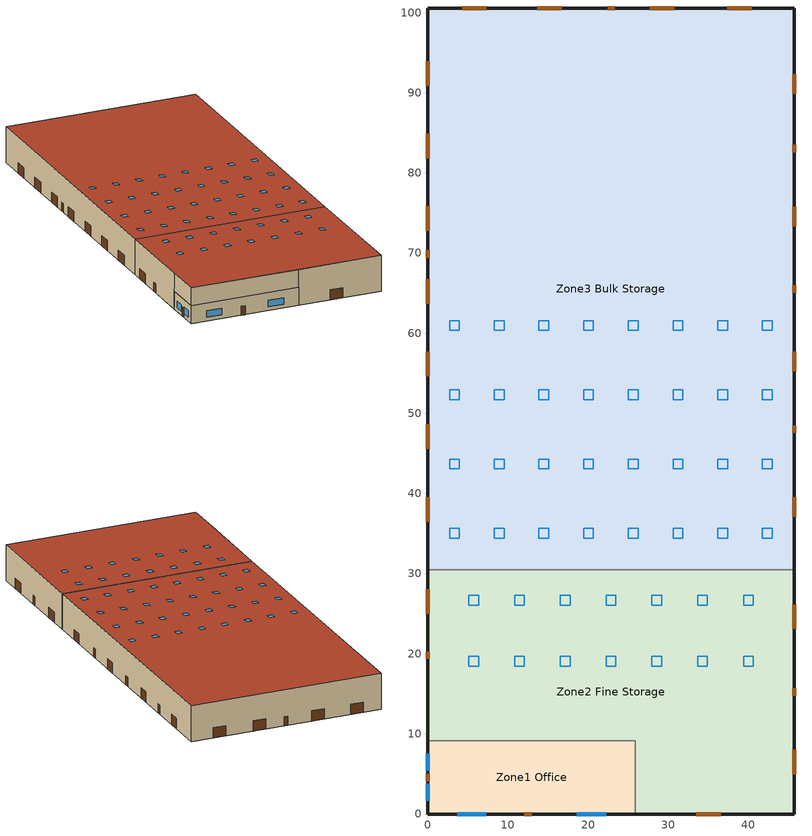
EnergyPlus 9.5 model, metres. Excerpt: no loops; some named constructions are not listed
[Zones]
Zone1 Office
 floor ground (ext_slab_6in): 25.91,9.14 25.91,0 0,0 0,9.14 z0
 wall outside (nonres_ext_wall): 0,9.14 0,0 25.91,0 z0:4.27
 wall to Zone2 Fine Storage (Interior Wall): 25.91,0 25.91,9.14 0,9.14 z0:4.27
 window (Window_U_0.45_SHGC_0.38): 3.66,0 7.31,0 / 18.59,0 22.25,0 / 0,7.52 0,5.39 / 0,3.76 0,1.62 z0.91:2.44
 door (Swinging Door_con): 12.04,0 12.95,0 / 0,5.03 0,4.11 z0:2.13
 ceiling to Zone2 Fine Storage (InsulatedCeiling): 25.91,0 25.91,9.14 0,9.14 0,0 z4.27
Zone2 Fine Storage
 floor ground (ext_slab_6in): 45.72,30.48 45.72,0 25.91,0 25.91,9.14 0,9.14 0,30.48 z0
 wall outside (nonres_ext_wall): 25.91,0 45.72,0 45.72,30.48 / 0,30.48 0,9.14 z0:8.53; 0,9.14 0,0 25.91,0 z4.27:8.53
 door (Overhead Door_con): 33.48,0 36.53,0 / 45.72,4.94 45.72,7.99 / 45.72,23.09 45.72,26.14 / 0,28.02 0,24.97 z0:2.44
 door (Swinging Door_con): 0,20.27 0,19.35 / 45.72,14.78 45.72,15.7 z0:2.13
 roof outside (nonres_roof): 45.72,0 45.72,30.48 0,30.48 0,0 z8.53
 skylight (Window_U_0.50_SHGC_0.40): 10.82,18.44 12.04,18.44 12.04,19.66 10.82,19.66 z8.53; 16.54,18.44 17.75,18.44 17.75,19.66 16.54,19.66 z8.53; 22.25,18.44 23.47,18.44 23.47,19.66 22.25,19.66 z8.53; 27.97,18.44 29.18,18.44 29.18,19.66 27.97,19.66 z8.53; 33.68,18.44 34.9,18.44 34.9,19.66 33.68,19.66 z8.53; 39.4,18.44 40.61,18.44 40.61,19.66 39.4,19.66 z8.53; 39.4,26.06 40.61,26.06 40.61,27.28 39.4,27.28 z8.53; 33.68,26.06 34.9,26.06 34.9,27.28 33.68,27.28 z8.53; 27.97,26.06 29.18,26.06 29.18,27.28 27.97,27.28 z8.53; 22.25,26.06 23.47,26.06 23.47,27.28 22.25,27.28 z8.53; 16.54,26.06 17.75,26.06 17.75,27.28 16.54,27.28 z8.53; 10.82,26.06 12.04,26.06 12.04,27.28 10.82,27.28 z8.53; 5.11,26.06 6.32,26.06 6.32,27.28 5.11,27.28 z8.53; 5.11,18.44 6.32,18.44 6.32,19.66 5.11,19.66 z8.53
Zone3 Bulk Storage
 floor ground (ext_slab_6in): 45.72,100.58 45.72,30.48 0,30.48 0,100.58 z0
 wall outside (semiheated_ext_wall): 45.72,30.48 45.72,100.58 0,100.58 0,30.48 z0:8.53
 wall to Zone2 Fine Storage (semiheated_ext_wall): 45.72,30.48 0,30.48 z0:8.53
 door (Overhead Door_semi): 0,93.95 0,90.9 / 0,84.88 0,81.83 / 0,75.82 0,72.77 / 0,66.75 0,63.7 / 0,57.68 0,54.63 / 0,48.61 0,45.57 / 0,39.55 0,36.5 / 45.72,37.09 45.72,39.53 / 45.72,55.27 45.72,57.71 / 45.72,73.32 45.72,75.75 / 45.72,89.89 45.72,92.33 / 40.44,100.58 37.39,100.58 / 30.77,100.58 27.72,100.58 / 16.69,100.58 13.64,100.58 / 7.32,100.58 4.27,100.58 z0:2.44
 door (Swinging Door_semi): 45.72,47.55 45.72,48.46 / 45.72,65.07 45.72,65.99 / 45.72,82.6 45.72,83.51 / 23.35,100.58 22.44,100.58 / 0,70.35 0,69.43 z0:2.13
 roof outside (semiheated_roof): 0,100.58 0,30.48 45.72,30.48 45.72,100.58 z8.53
 skylight (Window_U_0.98_SHGC_0.68): 2.71,34.44 3.93,34.44 3.93,35.66 2.71,35.66 z8.53; 2.71,43.08 3.93,43.08 3.93,44.3 2.71,44.3 z8.53; 2.71,60.35 3.93,60.35 3.93,61.57 2.71,61.57 z8.53; 41.76,43.08 42.97,43.08 42.97,44.3 41.76,44.3 z8.53; 41.76,34.44 42.97,34.44 42.97,35.66 41.76,35.66 z8.53; 41.76,60.35 42.97,60.35 42.97,61.57 41.76,61.57 z8.53; 41.76,51.71 42.97,51.71 42.97,52.93 41.76,52.93 z8.53; 36.18,34.44 37.4,34.44 37.4,35.66 36.18,35.66 z8.53; 36.18,43.08 37.4,43.08 37.4,44.3 36.18,44.3 z8.53; 36.18,51.71 37.4,51.71 37.4,52.93 36.18,52.93 z8.53; 36.18,60.35 37.4,60.35 37.4,61.57 36.18,61.57 z8.53; 30.6,51.71 31.82,51.71 31.82,52.93 30.6,52.93 z8.53; 30.6,43.08 31.82,43.08 31.82,44.3 30.6,44.3 z8.53; 30.6,60.35 31.82,60.35 31.82,61.57 30.6,61.57 z8.53; 30.6,34.44 31.82,34.44 31.82,35.66 30.6,35.66 z8.53; 25.02,60.35 26.24,60.35 26.24,61.57 25.02,61.57 z8.53; 25.02,51.71 26.24,51.71 26.24,52.93 25.02,52.93 z8.53; 25.02,43.08 26.24,43.08 26.24,44.3 25.02,44.3 z8.53; 25.02,34.44 26.24,34.44 26.24,35.66 25.02,35.66 z8.53; 19.44,60.35 20.66,60.35 20.66,61.57 19.44,61.57 z8.53; 19.44,34.44 20.66,34.44 20.66,35.66 19.44,35.66 z8.53; 19.44,51.71 20.66,51.71 20.66,52.93 19.44,52.93 z8.53; 19.44,43.08 20.66,43.08 20.66,44.3 19.44,44.3 z8.53; 13.87,34.44 15.09,34.44 15.09,35.66 13.87,35.66 z8.53; 13.87,43.08 15.09,43.08 15.09,44.3 13.87,44.3 z8.53; 2.71,51.71 3.93,51.71 3.93,52.93 2.71,52.93 z8.53; 13.87,60.35 15.09,60.35 15.09,61.57 13.87,61.57 z8.53; 8.29,34.44 9.51,34.44 9.51,35.66 8.29,35.66 z8.53; 8.29,43.08 9.51,43.08 9.51,44.3 8.29,44.3 z8.53; 8.29,60.35 9.51,60.35 9.51,61.57 8.29,61.57 z8.53; 13.87,51.71 15.09,51.71 15.09,52.93 13.87,52.93 z8.53; 8.29,51.71 9.51,51.71 9.51,52.93 8.29,52.93 z8.53
[Schedule:Day:Hourly]
Office Infiltration WD; Fine Storage INFIL WD: 1, 1, 1, 1, 1, 1, 1, 1.25, 1.25, 0.5, 0.5, 0.5, 0.5, 0.5, 0.5, 0.5, 1.25, 1.25, 1, 1, 1, 1, 1, 1
Office Infiltration WEH; Fine Storage INFIL WEH; SYS Day   1: 1, 1, 1, 1, 1, 1, 1, 1, 1, 1, 1, 1, 1, 1, 1, 1, 1, 1, 1, 1, 1, 1, 1, 1
Office Heating WD_YES_OPTIMUM: 15.6, 15.6, 15.6, 15.6, 15.6, 15.6, 17.8, 20, 21.1, 21.1, 21.1, 21.1, 21.1, 21.1, 21.1, 21.1, 21.1, 21.1, 15.6, 15.6, 15.6, 15.6, 15.6, 15.6
Office Heating WD_NO_OPTIMUM: 15.6, 15.6, 15.6, 15.6, 15.6, 15.6, 21.1, 21.1, 21.1, 21.1, 21.1, 21.1, 21.1, 21.1, 21.1, 21.1, 21.1, 21.1, 15.6, 15.6, 15.6, 15.6, 15.6, 15.6
Office Heating WEH: 15.6, 15.6, 15.6, 15.6, 15.6, 15.6, 15.6, 15.6, 15.6, 15.6, 15.6, 15.6, 15.6, 15.6, 15.6, 15.6, 15.6, 15.6, 15.6, 15.6, 15.6, 15.6, 15.6, 15.6
Office Cooling WD_YES_OPTIMUM: 29.4, 29.4, 29.4, 29.4, 29.4, 29.4, 27.8, 25.6, 23.9, 23.9, 23.9, 23.9, 23.9, 23.9, 23.9, 23.9, 23.9, 23.9, 29.4, 29.4, 29.4, 29.4, 29.4, 29.4
Office Cooling WD_NO_OPTIMUM: 29.4, 29.4, 29.4, 29.4, 29.4, 29.4, 23.9, 23.9, 23.9, 23.9, 23.9, 23.9, 23.9, 23.9, 23.9, 23.9, 23.9, 23.9, 29.4, 29.4, 29.4, 29.4, 29.4, 29.4
Office Cooling WEH: 29.4, 29.4, 29.4, 29.4, 29.4, 29.4, 29.4, 29.4, 29.4, 29.4, 29.4, 29.4, 29.4, 29.4, 29.4, 29.4, 29.4, 29.4, 29.4, 29.4, 29.4, 29.4, 29.4, 29.4
Office DHW WD: 0, 0, 0, 0, 0, 0, 0.05, 0.101, 0.399, 0.501, 0.501, 0.696, 0.9, 0.798, 0.696, 0.798, 0.297, 0.05, 0, 0, 0, 0, 0, 0
Office DHW WEH: 0.015, 0.015, 0.015, 0.015, 0.015, 0.015, 0.015, 0.015, 0.015, 0.015, 0.015, 0.015, 0.015, 0.015, 0.015, 0.015, 0.015, 0.015, 0.015, 0.015, 0.015, 0.015, 0.015, 0.015
Bulk Storage PLUG WD: 0.25, 0.25, 0.25, 0.25, 0.25, 0.25, 0.25, 0.25, 1, 1, 1, 1, 0.25, 1, 1, 1, 1, 0.25, 0.25, 0.25, 0.25, 0.25, 0.25, 0.25
Bulk Storage PLUG WEH: 0, 0, 0, 0, 0, 0, 0, 0, 0, 0, 0, 0, 0, 0, 0, 0, 0, 0, 0, 0, 0, 0, 0, 0
Bulk Storage INFIL_Base WD: 0.765, 0.765, 0.765, 0.765, 0.765, 0.765, 0.765, 0.765, 1, 1, 1, 1, 0.765, 1, 1, 1, 1, 0.765, 0.765, 0.765, 0.765, 0.765, 0.765, 0.765
Bulk Storage INFIL_Base WEH: 0.765, 0.765, 0.765, 0.765, 0.765, 0.765, 0.765, 0.765, 0.765, 0.765, 0.765, 0.765, 0.765, 0.765, 0.765, 0.765, 0.765, 0.765, 0.765, 0.765, 0.765, 0.765, 0.765, 0.765
[Schedule:Week:Daily]
Office Heating Wk Schedule: Office Heating WEH, Office Heating WD_NO_OPTIMUM, Office Heating WD_NO_OPTIMUM, Office Heating WD_NO_OPTIMUM, Office Heating WD_NO_OPTIMUM, Office Heating WD_NO_OPTIMUM, Office Heating WD_NO_OPTIMUM, Office Heating WEH, Office Heating WD_YES_OPTIMUM, Office Heating WD_YES_OPTIMUM, Office Heating WD_NO_OPTIMUM, Office Heating WD_NO_OPTIMUM
Office Cooling Wk Schedule: Office Cooling WEH, Office Cooling WD_NO_OPTIMUM, Office Cooling WD_NO_OPTIMUM, Office Cooling WD_NO_OPTIMUM, Office Cooling WD_NO_OPTIMUM, Office Cooling WD_NO_OPTIMUM, Office Cooling WD_NO_OPTIMUM, Office Cooling WEH, Office Cooling WD_YES_OPTIMUM, Office Cooling WD_YES_OPTIMUM, Office Cooling WD_NO_OPTIMUM, Office Cooling WD_NO_OPTIMUM
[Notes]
The 90.1 Prototype Building Models were developed by Pacific Northwest National Laboratory (PNNL),
under contract with the U.S. Department of Energy (DOE).  These building models were derived from
DOE’s Commercial Reference Building Models with modifications based on input from the ASHRAE Standard 90.1 committee,
the Advanced Energy Design Guide series, and building industry experts.
The prototypes models were developed to quantify energy saving impacts from
newly published editions of ASHRAE Standard 90.1.  The basic building descriptions can be found in the Scorecards
posted at this website.  Detailed descriptions of the prototype model development and addenda modeling
strategies can be found in the following  reports:
"Achieving 30% Goal: Energy and Cost Saving Analysis of ASHRAE/IES Standard 90.1-2010."
"Enhancements to ASHRAE Standard 90.1 Prototype Building Models"
"Energy Savings Analysis: ANSI/ASHRAE/IES Standard 90.1-2016"
"ANSI/ASHRAE/IES Standard 90.1-2013 Determination of Energy Savings: Quantitative Analysis"
BEGIN ECONOMIZER MAP
Economizer Name, DX COIL Name
PSZ-Office OA Controller, PSZ-OFFICE COOLING COIL
PSZ-Fine Storage OA Controller, PSZ-Fine Storage Cooling Coil
END ECONOMIZER MAP
BEGIN EMS PROGRAM MAP
EMS PROGRAM, DX COIL Name
PSZ_Office, PSZ-OFFICE COOLING COIL
PSZ_Fine, PSZ-Fine Storage Cooling Coil
END EMS PROGRAM MAP
WeatherFile:  USA_CO_Denver-Aurora-Buckley.AFB.724695_TMY3.epw
GPARM parameters as input:
Case = DOE.determination2016_Warehouse_STD2016_Boise
weatherfile = USA_CO_Denver-Aurora-Buckley.AFB.724695_TMY3.epw
ground_tempt = Zone5B_semiheated_R0_0ftV_Warehouse_Denver_STD2016.gtp
avg_oa_tempt_ip = 49.91
maxdiff_oa_tempt_ip = 42.66
ext_wall_type = MetalBuildingWall
nonres_ext_wall_ufactor = 0.28391315
ext_wall_mass_density =
roof_type = MetalBuildingRoof
nonres_roof_ufactor = 0.210095731
con_glass_code = Window_U_0.45_SHGC_0.38
con_swingdoor_r_ip = 1.428571429
semiheated_ext_wall_ufactor = 0.641643719
semiheated_roof_ufactor = 0.471295829
semi_swingdoor_r_ip = 1.428571429
semi_overheaddoor_r_ip = 0.689655172
nonres_skylight = Window_U_0.50_SHGC_0.40
semiheated_skylight = Window_U_0.98_SHGC_0.68
daylighting_control = al
sidelighting_control = yes_AY
fine_storage_dl_ctrl = yes
infil_office_ip = 0.043346154
infil_fine_ip = 0.04444186
infil_bulk_ip = 4937.76
infil_schedule_bulk = Bulk Storage Infil_Base Schedule
damper_leak_bulk_ip = 2000
roof_solar_absorp_tbd = 0.77
LPD_office = 8.503489229
LPD_fine_storage = 7.427098188
LPD_bulk_storage = 3.767368646
exterior_lights_watts = 0
exterior_lights_watts_a = 113.8
exterior_lights_watts_b = 3955
light_schedule_fine = Storage Light Schedule
light_schedule_bulk = Storage Light Schedule
system_bulk = UnitHeater
min_oa_sch = OA Damper Always ON Schedule
econ_control_office = NoEconomizer
econ_control_fine = DifferentialDryBulb
skip_economizer_control = No
fan_tsp_office_ip = 1.108
fan_tsp_fine_ip = 2.607
cool_cop_office = 3.97037177
cool_cop_fine = 3.255048517
heat_eff_office = 0.8
heat_eff_fine = 0.7925
